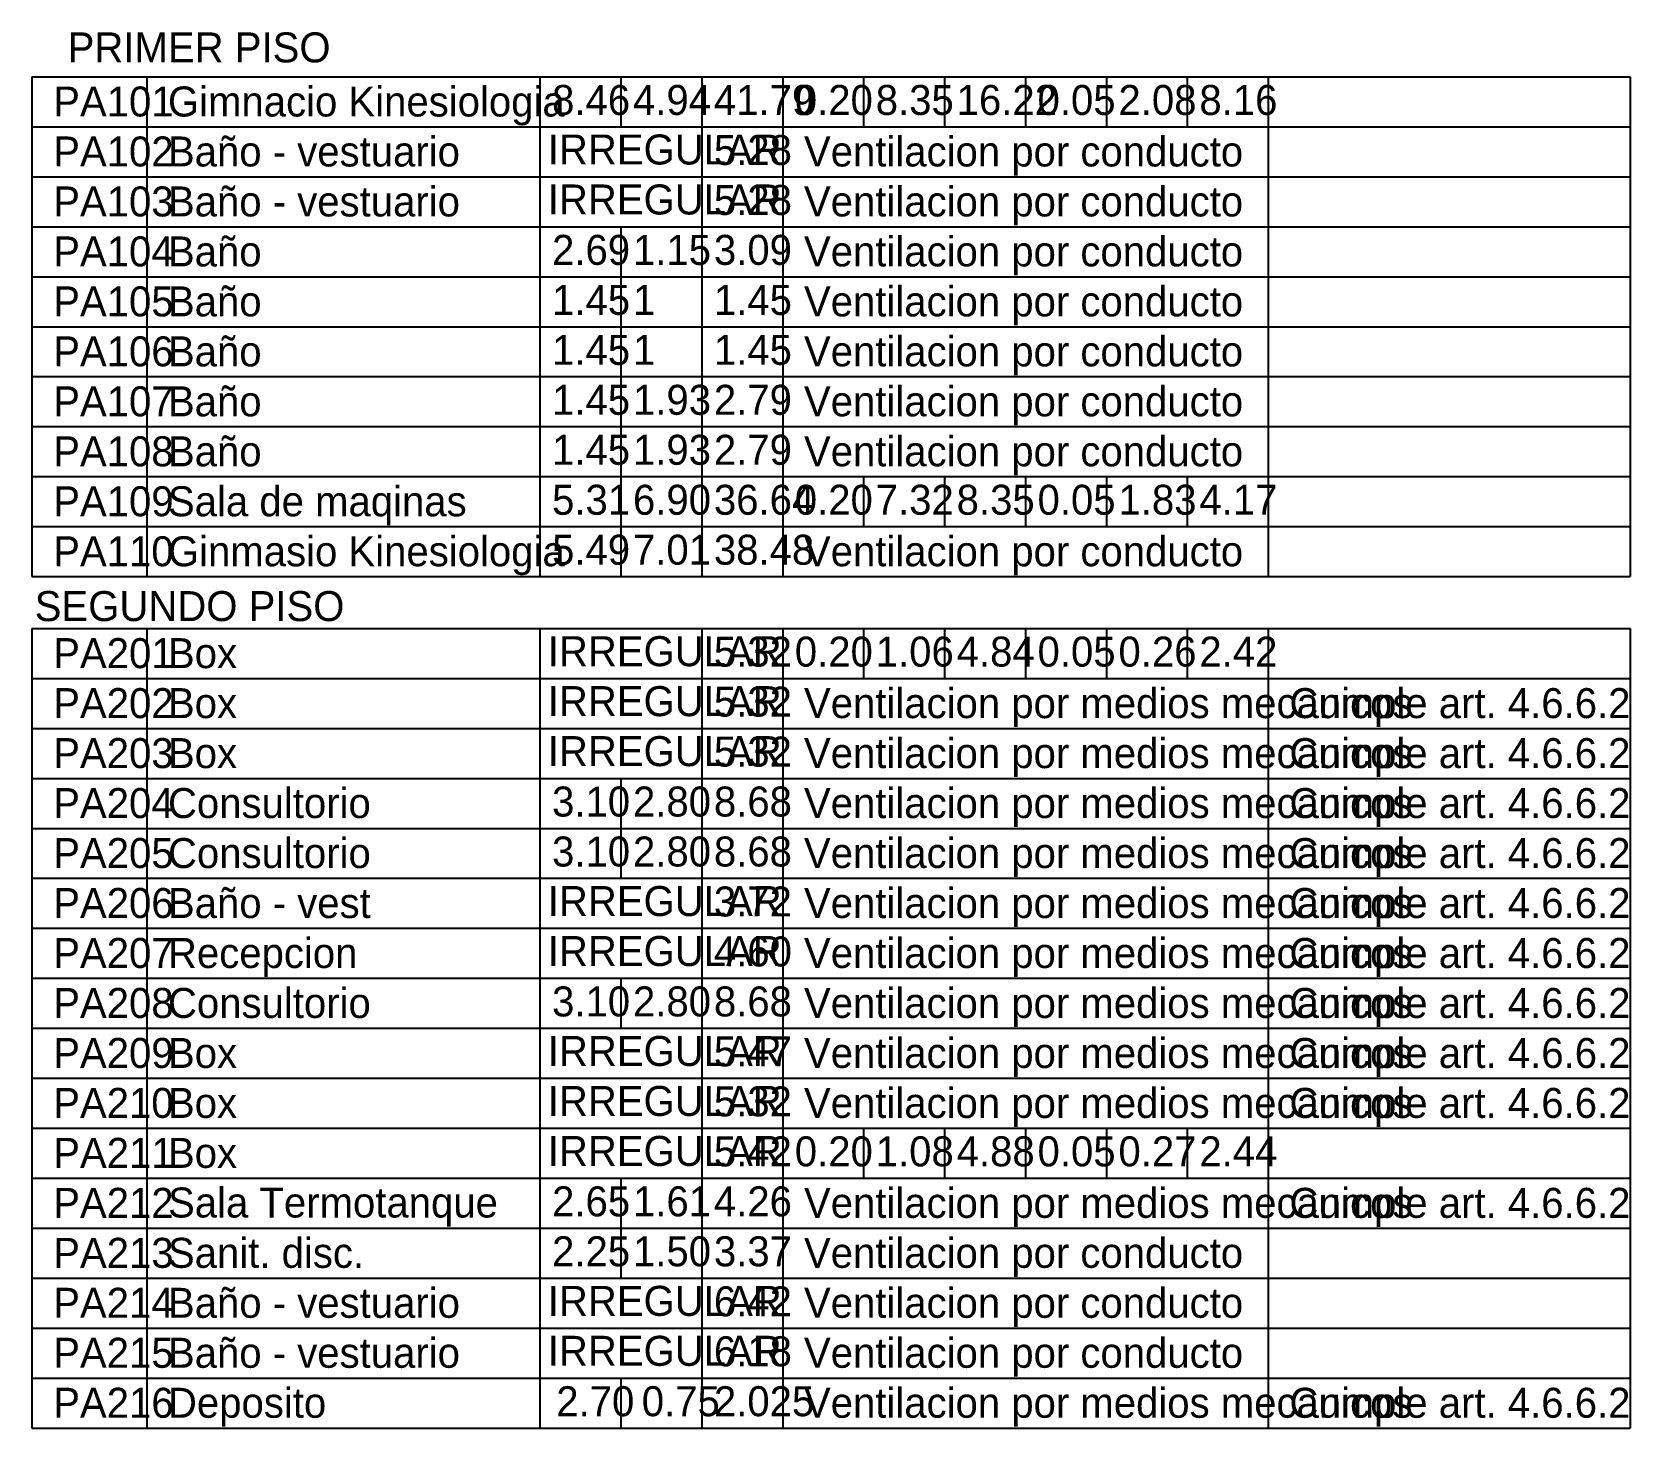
# Model space of a CAD drawing. Header units: millimetres. Extents: x 1473.7 to 1568.7, y 1808.4 to 1881.8.
# Drawn here: x 1533.15 to 1549.13, y 1845.45 to 1859.41 of the extents above; entities that cross this region are included whole.
import ezdxf

# ---------------------------------------------------------------- set-up
doc = ezdxf.new("R2010")
doc.units = ezdxf.units.MM
doc.layers.get('0').update_dxf_attribs({"linetype": 'CONTINUOUS'})
for name, color, linetype in [('000-RELLENO-DE-MUROS', 232, 'CONTINUOUS'), ('000000-TEXTO', 7, 'CONTINUOUS'), ('03', 3, 'CONTINUOUS')]:
    doc.layers.add(name, color=color, linetype=linetype)

msp = doc.modelspace()

# ---------------------------------------------------------------- linework, layer by layer
msp.add_line((1539.037685, 1845.946768), (1539.037685, 1845.446768))
at = {"layer": '000-RELLENO-DE-MUROS', "color": 7, "linetype": 'CONTINUOUS'}
msp.add_line((1534.293866, 1858.966139), (1534.293866, 1853.966139), dxfattribs=at)
at = {"layer": '03', "color": 7, "linetype": 'CONTINUOUS'}
for p, q in [((1533.146152, 1858.966139), (1533.146152, 1853.966139)), ((1533.146152, 1858.966139), (1549.133514, 1858.966139)), ((1538.228215, 1858.966139), (1538.228215, 1853.966139)), ((1539.037685, 1858.966139), (1539.037685, 1858.466139)), ((1539.847154, 1858.966139), (1539.847154, 1853.966139)), ((1540.656623, 1858.966139), (1540.656623, 1853.966139)), ((1541.466093, 1858.966139), (1541.466093, 1858.466139)), ((1542.275562, 1858.966139), (1542.275562, 1858.466139)), ((1543.085032, 1858.966139), (1543.085032, 1858.466139)), ((1543.894501, 1858.966139), (1543.894501, 1858.466139)), ((1544.70397, 1858.966139), (1544.70397, 1858.466139)), ((1545.51344, 1858.966139), (1545.51344, 1853.966139)), ((1549.133514, 1858.966139), (1549.133514, 1853.966139)), ((1533.146152, 1858.466139), (1549.133514, 1858.466139)), ((1533.146152, 1857.966139), (1549.133514, 1857.966139)), ((1533.146152, 1857.466139), (1549.133514, 1857.466139)), ((1539.037685, 1857.466139), (1539.037685, 1854.966139)), ((1533.146152, 1856.966139), (1549.133514, 1856.966139)), ((1533.146152, 1856.466139), (1549.133514, 1856.466139)), ((1533.146152, 1855.966139), (1549.133514, 1855.966139)), ((1533.146152, 1855.466139), (1549.133514, 1855.466139)), ((1533.146152, 1854.966139), (1549.133514, 1854.966139)), ((1539.037685, 1854.966139), (1539.037685, 1853.966139)), ((1541.466093, 1854.966139), (1541.466093, 1854.464847)), ((1542.275562, 1854.966139), (1542.275562, 1854.464847)), ((1543.085032, 1854.966139), (1543.085032, 1854.464847)), ((1543.894501, 1854.966139), (1543.894501, 1854.464847)), ((1544.70397, 1854.966139), (1544.70397, 1854.464847)), ((1533.146152, 1854.466139), (1549.133514, 1854.466139)), ((1533.146152, 1853.966139), (1549.133514, 1853.966139)), ((1533.146152, 1853.446768), (1533.146152, 1845.446768)), ((1533.146152, 1853.446768), (1549.133514, 1853.446768)), ((1534.293866, 1853.446768), (1534.293866, 1845.446768)), ((1538.228215, 1853.446768), (1538.228215, 1845.446768)), ((1539.847154, 1853.446768), (1539.847154, 1845.446768)), ((1540.656623, 1853.446768), (1540.656623, 1845.446768)), ((1541.466093, 1853.446768), (1541.466093, 1852.946768)), ((1542.275562, 1853.446768), (1542.275562, 1852.946768)), ((1543.085032, 1853.446768), (1543.085032, 1852.946768)), ((1543.894501, 1853.446768), (1543.894501, 1852.946768)), ((1544.70397, 1853.446768), (1544.70397, 1852.946768)), ((1545.51344, 1853.446768), (1545.51344, 1845.446768)), ((1549.133514, 1853.446768), (1549.133514, 1845.446768)), ((1533.146152, 1852.946768), (1549.133514, 1852.946768)), ((1533.146152, 1852.446768), (1549.133514, 1852.446768)), ((1533.146152, 1851.946768), (1549.133514, 1851.946768)), ((1539.037685, 1851.946768), (1539.037685, 1850.946768)), ((1533.146152, 1851.446768), (1549.133514, 1851.446768)), ((1533.146152, 1850.946768), (1549.133514, 1850.946768)), ((1533.146152, 1850.446768), (1549.133514, 1850.446768)), ((1533.146152, 1849.946768), (1549.133514, 1849.946768)), ((1539.037685, 1849.946768), (1539.037685, 1849.446768)), ((1533.146152, 1849.446768), (1549.133514, 1849.446768)), ((1533.146152, 1848.946768), (1549.133514, 1848.946768)), ((1533.146152, 1848.446768), (1549.133514, 1848.446768)), ((1541.466093, 1848.446768), (1541.466093, 1847.946768)), ((1542.275562, 1848.446768), (1542.275562, 1847.946768)), ((1543.085032, 1848.446768), (1543.085032, 1847.946768)), ((1543.894501, 1848.446768), (1543.894501, 1847.946768)), ((1544.70397, 1848.446768), (1544.70397, 1847.946768)), ((1533.146152, 1847.946768), (1549.133514, 1847.946768)), ((1539.037685, 1847.946768), (1539.037685, 1846.946768)), ((1533.146152, 1847.446768), (1549.133514, 1847.446768)), ((1533.146152, 1846.946768), (1549.133514, 1846.946768)), ((1533.146152, 1846.446768), (1549.133514, 1846.446768)), ((1533.146152, 1845.946768), (1549.133514, 1845.946768)), ((1533.146152, 1845.446768), (1549.133514, 1845.446768))]:
    msp.add_line(p, q, dxfattribs=at)

# ---------------------------------------------------------------- texts
at = {"layer": '000000-TEXTO', "color": 7, "linetype": 'CONTINUOUS'}
for s, p in [('PRIMER PISO', (1533.503098, 1859.110346)), ('PA101', (1533.358931, 1858.569038)), ('Gimnacio Kinesiologia', (1534.506645, 1858.569038)), ('8.46', (1538.349342, 1858.584386)), ('4.94', (1539.158812, 1858.584386)), ('41.79', (1539.968281, 1858.584386)), ('0.20', (1540.77775, 1858.584386)), ('8.35', (1541.58722, 1858.584386)), ('16.22', (1542.396689, 1858.584386)), ('0.05', (1543.206158, 1858.584386)), ('2.08', (1544.015628, 1858.584386)), ('8.16', (1544.825097, 1858.584386)), ('PA102', (1533.358931, 1858.069038)), ('Baño - vestuario', (1534.506645, 1858.069038)), ('IRREGULAR', (1538.306594, 1858.088757)), ('5.28', (1539.968281, 1858.084386)), ('Ventilacion por conducto', (1540.869402, 1858.069038)), ('IRREGULAR', (1538.306594, 1857.588757)), ('PA103', (1533.358931, 1857.569038)), ('Baño - vestuario', (1534.506645, 1857.569038)), ('5.28', (1539.968281, 1857.584386)), ('Ventilacion por conducto', (1540.869402, 1857.569038)), ('PA104', (1533.358931, 1857.069038)), ('Baño', (1534.506645, 1857.069038)), ('2.69', (1538.349342, 1857.084386)), ('1.15', (1539.158812, 1857.084386)), ('3.09', (1539.968281, 1857.084386)), ('Ventilacion por conducto', (1540.869402, 1857.069038)), ('PA105', (1533.358931, 1856.569038)), ('Baño', (1534.506645, 1856.569038)), ('1.45', (1538.349342, 1856.584386)), ('1', (1539.158812, 1856.584386)), ('1.45', (1539.968281, 1856.584386)), ('Ventilacion por conducto', (1540.869402, 1856.569038)), ('PA106', (1533.358931, 1856.069038)), ('Baño', (1534.506645, 1856.069038)), ('1.45', (1538.349342, 1856.084386)), ('1', (1539.158812, 1856.084386)), ('1.45', (1539.968281, 1856.084386)), ('Ventilacion por conducto', (1540.869402, 1856.069038)), ('PA107', (1533.358931, 1855.569038)), ('Baño', (1534.506645, 1855.569038)), ('1.45', (1538.349342, 1855.584386)), ('1.93', (1539.158812, 1855.584386)), ('2.79', (1539.968281, 1855.584386)), ('Ventilacion por conducto', (1540.869402, 1855.569038)), ('PA108', (1533.358931, 1855.069038)), ('Baño', (1534.506645, 1855.069038)), ('1.45', (1538.349342, 1855.084386)), ('1.93', (1539.158812, 1855.084386)), ('2.79', (1539.968281, 1855.084386)), ('Ventilacion por conducto', (1540.869402, 1855.069038)), ('PA109', (1533.358931, 1854.569038)), ('Sala de maqinas', (1534.506645, 1854.569038)), ('5.31', (1538.349342, 1854.584386)), ('6.90', (1539.158812, 1854.584386)), ('36.64', (1539.968281, 1854.584386)), ('0.20', (1540.77775, 1854.584386)), ('7.32', (1541.58722, 1854.584386)), ('8.35', (1542.396689, 1854.584386)), ('0.05', (1543.206158, 1854.584386)), ('1.83', (1544.015628, 1854.584386)), ('4.17', (1544.825097, 1854.584386)), ('Ginmasio Kinesiologia', (1534.506645, 1854.069038)), ('5.49', (1538.349342, 1854.084386)), ('7.01', (1539.158812, 1854.084386)), ('38.48', (1539.968281, 1854.084386)), ('Ventilacion por conducto', (1540.869402, 1854.069038)), ('PA110', (1533.358931, 1854.069038)), ('SEGUNDO PISO', (1533.173568, 1853.520499)), ('PA201', (1533.358931, 1853.049667)), ('Box', (1534.506645, 1853.049667)), ('IRREGULAR', (1538.306594, 1853.069386)), ('5.32', (1539.968281, 1853.065014)), ('0.20', (1540.77775, 1853.065014)), ('1.06', (1541.58722, 1853.065014)), ('4.84', (1542.396689, 1853.065014)), ('0.05', (1543.206158, 1853.065014)), ('0.26', (1544.015628, 1853.065014)), ('2.42', (1544.825097, 1853.065014)), ('PA202', (1533.358931, 1852.549667)), ('Box', (1534.506645, 1852.549667)), ('IRREGULAR', (1538.306594, 1852.569386)), ('5.32', (1539.968281, 1852.565014)), ('Ventilacion por medios mecanicos', (1540.869402, 1852.549667)), ('Cumple art. 4.6.6.2', (1545.726219, 1852.549667)), ('PA203', (1533.358931, 1852.049667)), ('Box', (1534.506645, 1852.049667)), ('IRREGULAR', (1538.306594, 1852.069386)), ('5.32', (1539.968281, 1852.065014)), ('Ventilacion por medios mecanicos', (1540.869402, 1852.049667)), ('Cumple art. 4.6.6.2', (1545.726219, 1852.049667)), ('PA204', (1533.358931, 1851.549667)), ('Consultorio', (1534.506645, 1851.549667)), ('3.10', (1538.349342, 1851.565014)), ('2.80', (1539.158812, 1851.565014)), ('8.68', (1539.968281, 1851.565014)), ('Ventilacion por medios mecanicos', (1540.869402, 1851.549667)), ('Cumple art. 4.6.6.2', (1545.726219, 1851.549667)), ('PA205', (1533.358931, 1851.049667)), ('Consultorio', (1534.506645, 1851.049667)), ('3.10', (1538.349342, 1851.065014)), ('2.80', (1539.158812, 1851.065014)), ('8.68', (1539.968281, 1851.065014)), ('Ventilacion por medios mecanicos', (1540.869402, 1851.049667)), ('Cumple art. 4.6.6.2', (1545.726219, 1851.049667)), ('Baño - vest', (1534.506645, 1850.549667)), ('IRREGULAR', (1538.306594, 1850.569386)), ('3.72', (1539.968281, 1850.565014)), ('Ventilacion por medios mecanicos', (1540.869402, 1850.549667)), ('Cumple art. 4.6.6.2', (1545.726219, 1850.549667)), ('PA206', (1533.358931, 1850.549667)), ('PA207', (1533.358931, 1850.049667)), ('Recepcion', (1534.506645, 1850.049667)), ('IRREGULAR', (1538.306594, 1850.069386)), ('4.60', (1539.968281, 1850.065014)), ('Ventilacion por medios mecanicos', (1540.869402, 1850.049667)), ('Cumple art. 4.6.6.2', (1545.726219, 1850.049667)), ('PA208', (1533.358931, 1849.549667)), ('Consultorio', (1534.506645, 1849.549667)), ('3.10', (1538.349342, 1849.565014)), ('2.80', (1539.158812, 1849.565014)), ('8.68', (1539.968281, 1849.565014)), ('Ventilacion por medios mecanicos', (1540.869402, 1849.549667)), ('Cumple art. 4.6.6.2', (1545.726219, 1849.549667)), ('PA209', (1533.358931, 1849.049667)), ('Box', (1534.506645, 1849.049667)), ('IRREGULAR', (1538.306594, 1849.069386)), ('5.47', (1539.968281, 1849.065014)), ('Ventilacion por medios mecanicos', (1540.869402, 1849.049667)), ('Cumple art. 4.6.6.2', (1545.726219, 1849.049667)), ('PA210', (1533.358931, 1848.549667)), ('Box', (1534.506645, 1848.549667)), ('IRREGULAR', (1538.306594, 1848.569386)), ('5.32', (1539.968281, 1848.565014)), ('Ventilacion por medios mecanicos', (1540.869402, 1848.549667)), ('Cumple art. 4.6.6.2', (1545.726219, 1848.549667)), ('PA211', (1533.358931, 1848.049667)), ('Box', (1534.506645, 1848.049667)), ('IRREGULAR', (1538.306594, 1848.069386)), ('5.42', (1539.968281, 1848.065014)), ('0.20', (1540.77775, 1848.065014)), ('1.08', (1541.58722, 1848.065014)), ('4.88', (1542.396689, 1848.065014)), ('0.05', (1543.206158, 1848.065014)), ('0.27', (1544.015628, 1848.065014)), ('2.44', (1544.825097, 1848.065014)), ('PA212', (1533.358931, 1847.549667)), ('Sala Termotanque', (1534.507523, 1847.553171)), ('2.65', (1538.349342, 1847.565014)), ('1.61', (1539.158812, 1847.565014)), ('4.26', (1539.968281, 1847.565014)), ('Ventilacion por medios mecanicos', (1540.869402, 1847.549667)), ('Cumple art. 4.6.6.2', (1545.726219, 1847.549667)), ('PA213', (1533.358931, 1847.049667)), ('Sanit. disc.', (1534.506645, 1847.049667)), ('2.25', (1538.349342, 1847.065014)), ('1.50', (1539.158812, 1847.065014)), ('3.37', (1539.968281, 1847.065014)), ('Ventilacion por conducto', (1540.869402, 1847.049667)), ('Baño - vestuario', (1534.506645, 1846.549667)), ('IRREGULAR', (1538.306594, 1846.569386)), ('6.42', (1539.968281, 1846.565014)), ('Ventilacion por conducto', (1540.869402, 1846.549667)), ('PA214', (1533.358931, 1846.549667)), ('PA215', (1533.358931, 1846.049667)), ('Baño - vestuario', (1534.506645, 1846.049667)), ('IRREGULAR', (1538.306594, 1846.069386)), ('6.18', (1539.968281, 1846.065014)), ('Ventilacion por conducto', (1540.869402, 1846.049667)), ('PA216', (1533.358931, 1845.549667)), ('Deposito', (1534.506645, 1845.549667)), ('2.70', (1538.391319, 1845.565014)), ('0.75', (1539.246793, 1845.565014)), ('2.025', (1539.968281, 1845.565014)), ('Ventilacion por medios mecanicos', (1540.869402, 1845.549667)), ('Cumple art. 4.6.6.2', (1545.726219, 1845.549667))]:
    msp.add_text(s, height=0.3, dxfattribs=at).set_placement(p)

doc.saveas('drawing.dxf')
